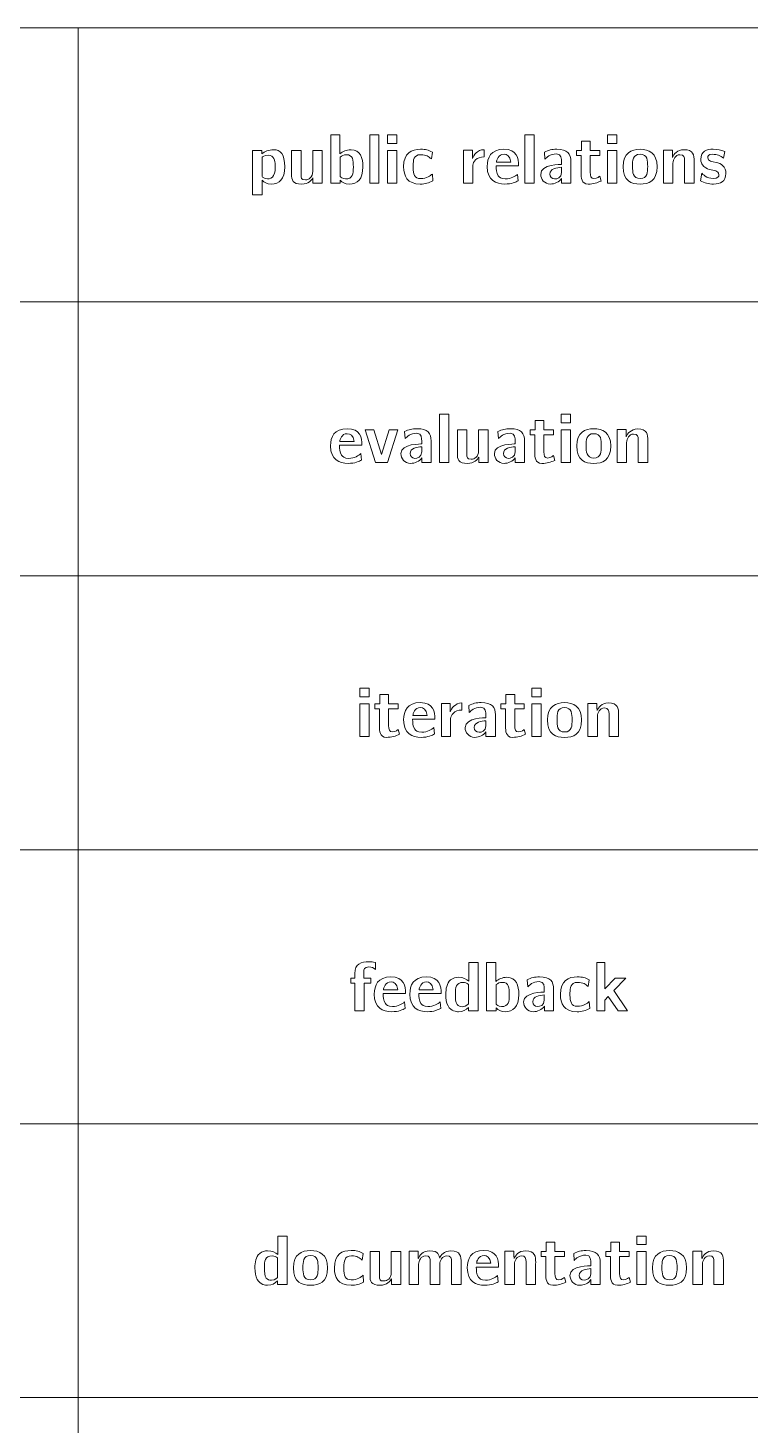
# Model space of a CAD drawing. Header units: inches. Extents: x 0 to 450, y -250 to 0.
# Drawn here: x 295.4 to 361.3, y -127.5 to 0 of the extents above; entities that cross this region are included whole.
import ezdxf

# ---------------------------------------------------------------- set-up
doc = ezdxf.new("R2010")
doc.units = ezdxf.units.IN
doc.header["$MEASUREMENT"] = 0
doc.layers.add('Raster', color=7, linetype='Continuous')
doc.layers.add('words', color=7, linetype='Continuous')

# ---------------------------------------------------------------- blocks, each defined once
blk = doc.blocks.new('block 42')
at = {"layer": 'words', "color": 250, "lineweight": 18}
for points in [[(326.59, -9.76), (327.44, -9.76), (327.44, -14.18), (326.59, -14.18), (326.59, -9.76)], [(328.21, -9.76), (329.06, -9.76), (329.06, -10.54), (328.21, -10.54), (328.21, -9.76)], [(340.76, -9.76), (341.61, -9.76), (341.61, -14.18), (340.76, -14.18), (340.76, -9.76)], [(348.28, -9.76), (349.14, -9.76), (349.14, -10.54), (348.28, -10.54), (348.28, -9.76)], [(328.21, -11.18), (329.06, -11.18), (329.06, -14.18), (328.21, -14.18), (328.21, -11.18)], [(348.28, -11.18), (349.14, -11.18), (349.14, -14.18), (348.28, -14.18), (348.28, -11.18)]]:
    blk.add_lwpolyline(points, dxfattribs=at)
for points, knots in [([(323.03, -9.76), (323.03, -9.76), (323.88, -9.76), (323.88, -9.76), (323.88, -9.76), (323.88, -11.48), (323.88, -11.48), (324.12, -11.28), (324.45, -11.11), (324.89, -11.11), (325.75, -11.11), (325.97, -11.85), (325.97, -12.69), (325.97, -13.81), (325.46, -14.25), (324.71, -14.25), (324.34, -14.25), (324.1, -14.1), (323.9, -13.9), (323.9, -13.9), (323.9, -14.18), (323.9, -14.18), (323.9, -14.18), (323.03, -14.18), (323.03, -14.18), (323.03, -14.18), (323.03, -9.76), (323.03, -9.76)], [0, 0, 0, 0, 1, 1, 1, 2, 2, 2, 3, 3, 3, 4, 4, 4, 5, 5, 5, 6, 6, 6, 7, 7, 7, 8, 8, 8, 9, 9, 9, 9]), ([(315.9, -11.18), (315.9, -11.18), (316.75, -11.18), (316.75, -11.18), (316.75, -11.18), (316.75, -11.5), (316.75, -11.5), (317.01, -11.29), (317.36, -11.11), (317.83, -11.11), (318.44, -11.11), (318.84, -11.53), (318.84, -12.67), (318.84, -13.8), (318.34, -14.25), (317.59, -14.25), (317.22, -14.25), (316.97, -14.1), (316.77, -13.9), (316.77, -13.9), (316.77, -15.24), (316.77, -15.24), (316.77, -15.24), (315.9, -15.24), (315.9, -15.24), (315.9, -15.24), (315.9, -11.18), (315.9, -11.18)], [0, 0, 0, 0, 1, 1, 1, 2, 2, 2, 3, 3, 3, 4, 4, 4, 5, 5, 5, 6, 6, 6, 7, 7, 7, 8, 8, 8, 9, 9, 9, 9]), ([(319.46, -11.18), (319.46, -11.18), (320.33, -11.18), (320.33, -11.18), (320.33, -11.18), (320.33, -13.35), (320.33, -13.35), (320.33, -13.73), (320.31, -13.86), (320.73, -13.86), (321.02, -13.86), (321.39, -13.66), (321.39, -13.07), (321.39, -13.07), (321.39, -11.18), (321.39, -11.18), (321.39, -11.18), (322.26, -11.18), (322.26, -11.18), (322.26, -11.18), (322.26, -14.18), (322.26, -14.18), (322.26, -14.18), (321.41, -14.18), (321.41, -14.18), (321.41, -14.18), (321.41, -13.88), (321.41, -13.88), (321.41, -13.88), (321.41, -13.67), (321.41, -13.67), (321.3, -13.88), (321, -14.25), (320.39, -14.25), (319.55, -14.25), (319.46, -13.88), (319.46, -13.35), (319.46, -13.35), (319.46, -11.18), (319.46, -11.18)], [0, 0, 0, 0, 1, 1, 1, 2, 2, 2, 3, 3, 3, 4, 4, 4, 5, 5, 5, 6, 6, 6, 7, 7, 7, 8, 8, 8, 9, 9, 9, 10, 10, 10, 11, 11, 11, 12, 12, 12, 13, 13, 13, 13]), ([(331.23, -11.07), (331.72, -11.07), (331.93, -11.14), (332.32, -11.34), (332.32, -11.34), (332.22, -11.95), (332.22, -11.95), (331.95, -11.74), (331.79, -11.57), (331.24, -11.57), (330.59, -11.57), (330.56, -12.11), (330.56, -12.54), (330.56, -12.54), (330.56, -12.73), (330.56, -12.73), (330.56, -13.34), (330.67, -13.75), (331.22, -13.75), (331.81, -13.75), (332.14, -13.47), (332.31, -13.33), (332.31, -13.33), (332.36, -13.95), (332.36, -13.95), (331.99, -14.15), (331.67, -14.25), (331.2, -14.25), (329.99, -14.25), (329.69, -13.5), (329.69, -12.67), (329.69, -11.39), (330.4, -11.07), (331.23, -11.07)], [0, 0, 0, 0, 1, 1, 1, 2, 2, 2, 3, 3, 3, 4, 4, 4, 5, 5, 5, 6, 6, 6, 7, 7, 7, 8, 8, 8, 9, 9, 9, 10, 10, 10, 11, 11, 11, 11]), ([(335.15, -11.14), (335.15, -11.14), (335.97, -11.14), (335.97, -11.14), (335.97, -11.14), (335.97, -11.62), (335.97, -11.62), (335.97, -11.62), (335.97, -11.91), (335.97, -11.91), (336.08, -11.62), (336.39, -11.12), (337.03, -11.11), (337.03, -11.11), (337.03, -11.76), (337.03, -11.76), (336.31, -11.77), (336.03, -12.23), (336, -12.53), (336, -12.53), (336, -14.18), (336, -14.18), (336, -14.18), (335.15, -14.18), (335.15, -14.18), (335.15, -14.18), (335.15, -11.14), (335.15, -11.14)], [0, 0, 0, 0, 1, 1, 1, 2, 2, 2, 3, 3, 3, 4, 4, 4, 5, 5, 5, 6, 6, 6, 7, 7, 7, 8, 8, 8, 9, 9, 9, 9]), ([(338.84, -11.07), (340.04, -11.07), (340.18, -11.89), (340.18, -12.59), (340.18, -12.59), (338.14, -12.59), (338.14, -12.59), (338.14, -12.89), (338.15, -13.23), (338.33, -13.49), (338.41, -13.6), (338.59, -13.78), (338.97, -13.78), (339.51, -13.78), (339.88, -13.52), (340.09, -13.36), (340.09, -13.36), (340.14, -13.94), (340.14, -13.94), (339.93, -14.06), (339.54, -14.25), (338.93, -14.25), (338.11, -14.25), (337.32, -13.93), (337.32, -12.65), (337.32, -11.84), (337.63, -11.07), (338.84, -11.07)], [0, 0, 0, 0, 1, 1, 1, 2, 2, 2, 3, 3, 3, 4, 4, 4, 5, 5, 5, 6, 6, 6, 7, 7, 7, 8, 8, 8, 9, 9, 9, 9]), ([(344.09, -12.46), (344.09, -12.46), (344.09, -12.2), (344.09, -12.2), (344.08, -12), (344.12, -11.5), (343.63, -11.5), (343.03, -11.5), (342.74, -11.83), (342.58, -11.98), (342.58, -11.98), (342.53, -11.34), (342.53, -11.34), (342.91, -11.15), (343.21, -11.07), (343.66, -11.07), (344.65, -11.07), (344.95, -11.51), (344.95, -12.18), (344.95, -12.18), (344.95, -14.18), (344.95, -14.18), (344.95, -14.18), (344.1, -14.18), (344.1, -14.18), (344.1, -14.18), (344.1, -13.74), (344.1, -13.74), (343.88, -14.07), (343.47, -14.25), (343.08, -14.25), (342.54, -14.25), (342.2, -13.8), (342.2, -13.36), (342.2, -12.4), (344.08, -12.48), (344.09, -12.46)], [0, 0, 0, 0, 1, 1, 1, 2, 2, 2, 3, 3, 3, 4, 4, 4, 5, 5, 5, 6, 6, 6, 7, 7, 7, 8, 8, 8, 9, 9, 9, 10, 10, 10, 11, 11, 11, 12, 12, 12, 12]), ([(345.47, -11.18), (345.47, -11.18), (345.91, -11.18), (345.91, -11.18), (345.91, -11.18), (345.91, -10.32), (345.91, -10.32), (345.91, -10.32), (346.72, -10.32), (346.72, -10.32), (346.72, -10.32), (346.72, -11.18), (346.72, -11.18), (346.72, -11.18), (347.59, -11.18), (347.59, -11.18), (347.59, -11.18), (347.59, -11.64), (347.59, -11.64), (347.59, -11.64), (346.72, -11.64), (346.72, -11.64), (346.72, -11.64), (346.72, -13.17), (346.72, -13.17), (346.72, -13.54), (346.79, -13.75), (347.05, -13.75), (347.38, -13.75), (347.57, -13.52), (347.59, -13.52), (347.59, -13.52), (347.71, -13.97), (347.71, -13.97), (347.36, -14.13), (347, -14.25), (346.53, -14.25), (345.9, -14.25), (345.89, -13.61), (345.89, -13.27), (345.89, -13.27), (345.89, -11.64), (345.89, -11.64), (345.89, -11.64), (345.47, -11.64), (345.47, -11.64), (345.47, -11.64), (345.47, -11.18), (345.47, -11.18)], [0, 0, 0, 0, 1, 1, 1, 2, 2, 2, 3, 3, 3, 4, 4, 4, 5, 5, 5, 6, 6, 6, 7, 7, 7, 8, 8, 8, 9, 9, 9, 10, 10, 10, 11, 11, 11, 12, 12, 12, 13, 13, 13, 14, 14, 14, 15, 15, 15, 16, 16, 16, 16]), ([(351.27, -11.07), (352.06, -11.07), (352.82, -11.41), (352.82, -12.66), (352.82, -14), (352.06, -14.25), (351.27, -14.25), (350.48, -14.25), (349.72, -14), (349.72, -12.66), (349.72, -11.41), (350.48, -11.07), (351.27, -11.07)], [0, 0, 0, 0, 1, 1, 1, 2, 2, 2, 3, 3, 3, 4, 4, 4, 4]), ([(353.4, -11.14), (353.4, -11.14), (354.23, -11.14), (354.23, -11.14), (354.23, -11.14), (354.23, -11.54), (354.23, -11.54), (354.23, -11.54), (354.24, -11.81), (354.24, -11.81), (354.35, -11.54), (354.65, -11.11), (355.27, -11.11), (356.15, -11.11), (356.2, -11.61), (356.2, -12.18), (356.2, -12.26), (356.2, -12.35), (356.2, -12.44), (356.2, -12.44), (356.2, -14.18), (356.2, -14.18), (356.2, -14.18), (355.33, -14.18), (355.33, -14.18), (355.33, -14.18), (355.33, -12.1), (355.33, -12.1), (355.33, -11.8), (355.28, -11.57), (354.9, -11.57), (354.47, -11.57), (354.29, -12.01), (354.27, -12.33), (354.27, -12.33), (354.27, -14.18), (354.27, -14.18), (354.27, -14.18), (353.4, -14.18), (353.4, -14.18), (353.4, -14.18), (353.4, -11.14), (353.4, -11.14)], [0, 0, 0, 0, 1, 1, 1, 2, 2, 2, 3, 3, 3, 4, 4, 4, 5, 5, 5, 6, 6, 6, 7, 7, 7, 8, 8, 8, 9, 9, 9, 10, 10, 10, 11, 11, 11, 12, 12, 12, 13, 13, 13, 14, 14, 14, 14]), ([(356.9, -13.25), (356.98, -13.33), (357.32, -13.74), (357.96, -13.74), (358.38, -13.74), (358.46, -13.55), (358.46, -13.39), (358.46, -13.21), (358.32, -13.1), (358.17, -13.05), (357.89, -12.96), (357.3, -12.98), (356.96, -12.49), (356.91, -12.41), (356.81, -12.25), (356.81, -12), (356.81, -11.22), (357.37, -11.07), (357.94, -11.07), (358.35, -11.07), (358.6, -11.12), (359, -11.28), (359, -11.28), (358.89, -11.89), (358.89, -11.89), (358.56, -11.64), (358.32, -11.53), (357.87, -11.53), (357.5, -11.53), (357.45, -11.72), (357.45, -11.85), (357.45, -12.19), (357.84, -12.19), (358.22, -12.27), (358.64, -12.36), (359.1, -12.68), (359.1, -13.27), (359.1, -14.05), (358.59, -14.25), (357.97, -14.25), (357.51, -14.25), (357.15, -14.15), (356.77, -13.95), (356.77, -13.95), (356.9, -13.25), (356.9, -13.25)], [0, 0, 0, 0, 1, 1, 1, 2, 2, 2, 3, 3, 3, 4, 4, 4, 5, 5, 5, 6, 6, 6, 7, 7, 7, 8, 8, 8, 9, 9, 9, 10, 10, 10, 11, 11, 11, 12, 12, 12, 13, 13, 13, 14, 14, 14, 15, 15, 15, 15]), ([(317.25, -13.78), (317.49, -13.78), (317.7, -13.67), (317.81, -13.48), (317.99, -13.19), (317.96, -12.87), (317.97, -12.61), (317.97, -12.61), (317.96, -12.46), (317.96, -12.46), (317.95, -12.19), (317.88, -11.6), (317.32, -11.6), (316.99, -11.6), (316.78, -11.8), (316.77, -11.8), (316.77, -11.8), (316.77, -13.57), (316.77, -13.57), (316.81, -13.6), (316.96, -13.78), (317.25, -13.78)], [0, 0, 0, 0, 1, 1, 1, 2, 2, 2, 3, 3, 3, 4, 4, 4, 5, 5, 5, 6, 6, 6, 7, 7, 7, 7]), ([(324.38, -13.78), (325.05, -13.78), (325.1, -13.3), (325.1, -12.7), (325.1, -12.07), (325.08, -11.57), (324.45, -11.57), (324.22, -11.57), (324.06, -11.65), (323.9, -11.78), (323.9, -11.78), (323.9, -13.56), (323.9, -13.56), (323.95, -13.62), (324.09, -13.78), (324.38, -13.78)], [0, 0, 0, 0, 1, 1, 1, 2, 2, 2, 3, 3, 3, 4, 4, 4, 5, 5, 5, 5]), ([(339.46, -12.25), (339.4, -11.66), (339.09, -11.53), (338.85, -11.53), (338.3, -11.53), (338.2, -12.07), (338.16, -12.25), (338.16, -12.25), (339.46, -12.25), (339.46, -12.25)], [0, 0, 0, 0, 1, 1, 1, 2, 2, 2, 3, 3, 3, 3]), ([(343.47, -13.78), (343.68, -13.78), (344.09, -13.67), (344.09, -13.2), (344.09, -13.2), (344.09, -12.72), (344.09, -12.72), (343.68, -12.75), (343.03, -12.84), (343.03, -13.34), (343.03, -13.58), (343.21, -13.78), (343.47, -13.78)], [0, 0, 0, 0, 1, 1, 1, 2, 2, 2, 3, 3, 3, 4, 4, 4, 4]), ([(351.28, -13.75), (351.96, -13.75), (351.96, -13.14), (351.96, -12.65), (351.96, -12.13), (351.96, -11.53), (351.27, -11.53), (350.58, -11.53), (350.58, -12.13), (350.58, -12.65), (350.58, -13.14), (350.59, -13.75), (351.28, -13.75)], [0, 0, 0, 0, 1, 1, 1, 2, 2, 2, 3, 3, 3, 4, 4, 4, 4])]:
    blk.add_open_spline(points, degree=3, knots=knots, dxfattribs=at)
blk = doc.blocks.new('block 43')
at = {"layer": 'words', "color": 250, "lineweight": 18}
for points in [[(332.97, -35.26), (333.82, -35.26), (333.82, -39.67), (332.97, -39.67), (332.97, -35.26)], [(344.06, -35.26), (344.91, -35.26), (344.91, -36.03), (344.06, -36.03), (344.06, -35.26)], [(326.96, -36.67), (327.67, -38.93), (328.38, -36.67), (329.15, -36.67), (328.21, -39.67), (327.12, -39.67), (326.17, -36.67), (326.96, -36.67)], [(344.06, -36.67), (344.91, -36.67), (344.91, -39.67), (344.06, -39.67), (344.06, -36.67)]]:
    blk.add_lwpolyline(points, dxfattribs=at)
for points, knots in [([(324.54, -36.57), (325.74, -36.57), (325.88, -37.39), (325.88, -38.08), (325.88, -38.08), (323.84, -38.08), (323.84, -38.08), (323.84, -38.39), (323.85, -38.73), (324.03, -38.99), (324.11, -39.09), (324.29, -39.28), (324.67, -39.28), (325.21, -39.28), (325.58, -39.02), (325.79, -38.85), (325.79, -38.85), (325.84, -39.43), (325.84, -39.43), (325.63, -39.55), (325.24, -39.74), (324.63, -39.74), (323.81, -39.74), (323.02, -39.42), (323.02, -38.15), (323.02, -37.33), (323.33, -36.57), (324.54, -36.57)], [0, 0, 0, 0, 1, 1, 1, 2, 2, 2, 3, 3, 3, 4, 4, 4, 5, 5, 5, 6, 6, 6, 7, 7, 7, 8, 8, 8, 9, 9, 9, 9]), ([(331.34, -37.96), (331.34, -37.96), (331.34, -37.7), (331.34, -37.7), (331.33, -37.49), (331.37, -36.99), (330.88, -36.99), (330.28, -36.99), (329.98, -37.32), (329.83, -37.47), (329.83, -37.47), (329.78, -36.84), (329.78, -36.84), (330.16, -36.65), (330.45, -36.57), (330.91, -36.57), (331.9, -36.57), (332.2, -37), (332.2, -37.67), (332.2, -37.67), (332.2, -39.67), (332.2, -39.67), (332.2, -39.67), (331.35, -39.67), (331.35, -39.67), (331.35, -39.67), (331.35, -39.23), (331.35, -39.23), (331.13, -39.56), (330.72, -39.74), (330.33, -39.74), (329.79, -39.74), (329.44, -39.29), (329.44, -38.85), (329.44, -37.9), (331.33, -37.98), (331.34, -37.96)], [0, 0, 0, 0, 1, 1, 1, 2, 2, 2, 3, 3, 3, 4, 4, 4, 5, 5, 5, 6, 6, 6, 7, 7, 7, 8, 8, 8, 9, 9, 9, 10, 10, 10, 11, 11, 11, 12, 12, 12, 12]), ([(334.59, -36.67), (334.59, -36.67), (335.46, -36.67), (335.46, -36.67), (335.46, -36.67), (335.46, -38.85), (335.46, -38.85), (335.46, -39.23), (335.44, -39.35), (335.86, -39.35), (336.15, -39.35), (336.53, -39.15), (336.53, -38.56), (336.53, -38.56), (336.53, -36.67), (336.53, -36.67), (336.53, -36.67), (337.39, -36.67), (337.39, -36.67), (337.39, -36.67), (337.39, -39.67), (337.39, -39.67), (337.39, -39.67), (336.54, -39.67), (336.54, -39.67), (336.54, -39.67), (336.54, -39.38), (336.54, -39.38), (336.54, -39.38), (336.54, -39.16), (336.54, -39.16), (336.43, -39.37), (336.13, -39.74), (335.52, -39.74), (334.68, -39.74), (334.59, -39.37), (334.59, -38.85), (334.59, -38.85), (334.59, -36.67), (334.59, -36.67)], [0, 0, 0, 0, 1, 1, 1, 2, 2, 2, 3, 3, 3, 4, 4, 4, 5, 5, 5, 6, 6, 6, 7, 7, 7, 8, 8, 8, 9, 9, 9, 10, 10, 10, 11, 11, 11, 12, 12, 12, 13, 13, 13, 13]), ([(339.86, -37.96), (339.86, -37.96), (339.86, -37.7), (339.86, -37.7), (339.85, -37.49), (339.89, -36.99), (339.4, -36.99), (338.8, -36.99), (338.51, -37.32), (338.35, -37.47), (338.35, -37.47), (338.3, -36.84), (338.3, -36.84), (338.68, -36.65), (338.98, -36.57), (339.43, -36.57), (340.42, -36.57), (340.72, -37), (340.72, -37.67), (340.72, -37.67), (340.72, -39.67), (340.72, -39.67), (340.72, -39.67), (339.87, -39.67), (339.87, -39.67), (339.87, -39.67), (339.87, -39.23), (339.87, -39.23), (339.65, -39.56), (339.24, -39.74), (338.85, -39.74), (338.31, -39.74), (337.97, -39.29), (337.97, -38.85), (337.97, -37.9), (339.85, -37.98), (339.86, -37.96)], [0, 0, 0, 0, 1, 1, 1, 2, 2, 2, 3, 3, 3, 4, 4, 4, 5, 5, 5, 6, 6, 6, 7, 7, 7, 8, 8, 8, 9, 9, 9, 10, 10, 10, 11, 11, 11, 12, 12, 12, 12]), ([(341.24, -36.67), (341.24, -36.67), (341.68, -36.67), (341.68, -36.67), (341.68, -36.67), (341.68, -35.82), (341.68, -35.82), (341.68, -35.82), (342.49, -35.82), (342.49, -35.82), (342.49, -35.82), (342.49, -36.67), (342.49, -36.67), (342.49, -36.67), (343.36, -36.67), (343.36, -36.67), (343.36, -36.67), (343.36, -37.13), (343.36, -37.13), (343.36, -37.13), (342.49, -37.13), (342.49, -37.13), (342.49, -37.13), (342.49, -38.67), (342.49, -38.67), (342.49, -39.03), (342.56, -39.25), (342.82, -39.25), (343.15, -39.25), (343.35, -39.02), (343.36, -39.02), (343.36, -39.02), (343.48, -39.46), (343.48, -39.46), (343.13, -39.63), (342.77, -39.74), (342.3, -39.74), (341.67, -39.74), (341.66, -39.11), (341.66, -38.77), (341.66, -38.77), (341.66, -37.13), (341.66, -37.13), (341.66, -37.13), (341.24, -37.13), (341.24, -37.13), (341.24, -37.13), (341.24, -36.67), (341.24, -36.67)], [0, 0, 0, 0, 1, 1, 1, 2, 2, 2, 3, 3, 3, 4, 4, 4, 5, 5, 5, 6, 6, 6, 7, 7, 7, 8, 8, 8, 9, 9, 9, 10, 10, 10, 11, 11, 11, 12, 12, 12, 13, 13, 13, 14, 14, 14, 15, 15, 15, 16, 16, 16, 16]), ([(347.04, -36.57), (347.83, -36.57), (348.59, -36.9), (348.59, -38.15), (348.59, -39.49), (347.83, -39.74), (347.04, -39.74), (346.25, -39.74), (345.49, -39.49), (345.49, -38.15), (345.49, -36.9), (346.25, -36.57), (347.04, -36.57)], [0, 0, 0, 0, 1, 1, 1, 2, 2, 2, 3, 3, 3, 4, 4, 4, 4]), ([(349.17, -36.64), (349.17, -36.64), (350, -36.64), (350, -36.64), (350, -36.64), (350, -37.04), (350, -37.04), (350, -37.04), (350.01, -37.3), (350.01, -37.3), (350.12, -37.04), (350.42, -36.6), (351.04, -36.6), (351.92, -36.6), (351.98, -37.11), (351.98, -37.67), (351.98, -37.76), (351.97, -37.84), (351.97, -37.93), (351.97, -37.93), (351.97, -39.67), (351.97, -39.67), (351.97, -39.67), (351.1, -39.67), (351.1, -39.67), (351.1, -39.67), (351.1, -37.6), (351.1, -37.6), (351.1, -37.3), (351.05, -37.06), (350.67, -37.06), (350.24, -37.06), (350.06, -37.51), (350.04, -37.82), (350.04, -37.82), (350.04, -39.67), (350.04, -39.67), (350.04, -39.67), (349.17, -39.67), (349.17, -39.67), (349.17, -39.67), (349.17, -36.64), (349.17, -36.64)], [0, 0, 0, 0, 1, 1, 1, 2, 2, 2, 3, 3, 3, 4, 4, 4, 5, 5, 5, 6, 6, 6, 7, 7, 7, 8, 8, 8, 9, 9, 9, 10, 10, 10, 11, 11, 11, 12, 12, 12, 13, 13, 13, 14, 14, 14, 14]), ([(325.16, -37.74), (325.1, -37.15), (324.79, -37.03), (324.55, -37.03), (324, -37.03), (323.9, -37.57), (323.86, -37.74), (323.86, -37.74), (325.16, -37.74), (325.16, -37.74)], [0, 0, 0, 0, 1, 1, 1, 2, 2, 2, 3, 3, 3, 3]), ([(330.72, -39.28), (330.92, -39.28), (331.34, -39.16), (331.34, -38.69), (331.34, -38.69), (331.34, -38.22), (331.34, -38.22), (330.93, -38.25), (330.28, -38.34), (330.28, -38.84), (330.28, -39.08), (330.45, -39.28), (330.72, -39.28)], [0, 0, 0, 0, 1, 1, 1, 2, 2, 2, 3, 3, 3, 4, 4, 4, 4]), ([(339.24, -39.28), (339.45, -39.28), (339.86, -39.16), (339.86, -38.69), (339.86, -38.69), (339.86, -38.22), (339.86, -38.22), (339.45, -38.25), (338.8, -38.34), (338.8, -38.84), (338.8, -39.08), (338.98, -39.28), (339.24, -39.28)], [0, 0, 0, 0, 1, 1, 1, 2, 2, 2, 3, 3, 3, 4, 4, 4, 4]), ([(347.05, -39.25), (347.73, -39.25), (347.73, -38.63), (347.73, -38.14), (347.73, -37.62), (347.73, -37.03), (347.04, -37.03), (346.35, -37.03), (346.35, -37.62), (346.35, -38.14), (346.35, -38.63), (346.36, -39.25), (347.05, -39.25)], [0, 0, 0, 0, 1, 1, 1, 2, 2, 2, 3, 3, 3, 4, 4, 4, 4])]:
    blk.add_open_spline(points, degree=3, knots=knots, dxfattribs=at)
blk = doc.blocks.new('block 44')
at = {"layer": 'words', "color": 250, "lineweight": 18}
for points in [[(325.69, -60.26), (326.54, -60.26), (326.54, -61.03), (325.69, -61.03), (325.69, -60.26)], [(341.39, -60.26), (342.24, -60.26), (342.24, -61.03), (341.39, -61.03), (341.39, -60.26)], [(325.69, -61.67), (326.54, -61.67), (326.54, -64.67), (325.69, -64.67), (325.69, -61.67)], [(341.39, -61.67), (342.24, -61.67), (342.24, -64.67), (341.39, -64.67), (341.39, -61.67)]]:
    blk.add_lwpolyline(points, dxfattribs=at)
for points, knots in [([(327.06, -61.67), (327.06, -61.67), (327.51, -61.67), (327.51, -61.67), (327.51, -61.67), (327.51, -60.82), (327.51, -60.82), (327.51, -60.82), (328.32, -60.82), (328.32, -60.82), (328.32, -60.82), (328.32, -61.67), (328.32, -61.67), (328.32, -61.67), (329.19, -61.67), (329.19, -61.67), (329.19, -61.67), (329.19, -62.13), (329.19, -62.13), (329.19, -62.13), (328.32, -62.13), (328.32, -62.13), (328.32, -62.13), (328.32, -63.67), (328.32, -63.67), (328.32, -64.03), (328.38, -64.25), (328.65, -64.25), (328.98, -64.25), (329.17, -64.02), (329.19, -64.02), (329.19, -64.02), (329.31, -64.46), (329.31, -64.46), (328.96, -64.63), (328.59, -64.74), (328.12, -64.74), (327.5, -64.74), (327.49, -64.11), (327.49, -63.77), (327.49, -63.77), (327.49, -62.13), (327.49, -62.13), (327.49, -62.13), (327.06, -62.13), (327.06, -62.13), (327.06, -62.13), (327.06, -61.67), (327.06, -61.67)], [0, 0, 0, 0, 1, 1, 1, 2, 2, 2, 3, 3, 3, 4, 4, 4, 5, 5, 5, 6, 6, 6, 7, 7, 7, 8, 8, 8, 9, 9, 9, 10, 10, 10, 11, 11, 11, 12, 12, 12, 13, 13, 13, 14, 14, 14, 15, 15, 15, 16, 16, 16, 16]), ([(338.57, -61.67), (338.57, -61.67), (339.01, -61.67), (339.01, -61.67), (339.01, -61.67), (339.01, -60.82), (339.01, -60.82), (339.01, -60.82), (339.83, -60.82), (339.83, -60.82), (339.83, -60.82), (339.83, -61.67), (339.83, -61.67), (339.83, -61.67), (340.7, -61.67), (340.7, -61.67), (340.7, -61.67), (340.7, -62.13), (340.7, -62.13), (340.7, -62.13), (339.83, -62.13), (339.83, -62.13), (339.83, -62.13), (339.83, -63.67), (339.83, -63.67), (339.83, -64.03), (339.89, -64.25), (340.16, -64.25), (340.48, -64.25), (340.68, -64.02), (340.7, -64.02), (340.7, -64.02), (340.81, -64.46), (340.81, -64.46), (340.46, -64.63), (340.1, -64.74), (339.63, -64.74), (339.01, -64.74), (338.99, -64.11), (338.99, -63.77), (338.99, -63.77), (338.99, -62.13), (338.99, -62.13), (338.99, -62.13), (338.57, -62.13), (338.57, -62.13), (338.57, -62.13), (338.57, -61.67), (338.57, -61.67)], [0, 0, 0, 0, 1, 1, 1, 2, 2, 2, 3, 3, 3, 4, 4, 4, 5, 5, 5, 6, 6, 6, 7, 7, 7, 8, 8, 8, 9, 9, 9, 10, 10, 10, 11, 11, 11, 12, 12, 12, 13, 13, 13, 14, 14, 14, 15, 15, 15, 16, 16, 16, 16]), ([(331.21, -61.57), (332.4, -61.57), (332.54, -62.39), (332.54, -63.08), (332.54, -63.08), (330.51, -63.08), (330.51, -63.08), (330.51, -63.39), (330.52, -63.73), (330.7, -63.99), (330.78, -64.09), (330.96, -64.28), (331.34, -64.28), (331.88, -64.28), (332.25, -64.02), (332.46, -63.85), (332.46, -63.85), (332.51, -64.43), (332.51, -64.43), (332.3, -64.55), (331.9, -64.74), (331.29, -64.74), (330.47, -64.74), (329.69, -64.42), (329.69, -63.15), (329.69, -62.33), (330, -61.57), (331.21, -61.57)], [0, 0, 0, 0, 1, 1, 1, 2, 2, 2, 3, 3, 3, 4, 4, 4, 5, 5, 5, 6, 6, 6, 7, 7, 7, 8, 8, 8, 9, 9, 9, 9]), ([(331.83, -62.74), (331.76, -62.15), (331.46, -62.03), (331.22, -62.03), (330.67, -62.03), (330.56, -62.57), (330.53, -62.74), (330.53, -62.74), (331.83, -62.74), (331.83, -62.74)], [0, 0, 0, 0, 1, 1, 1, 2, 2, 2, 3, 3, 3, 3]), ([(333.13, -61.64), (333.13, -61.64), (333.94, -61.64), (333.94, -61.64), (333.94, -61.64), (333.94, -62.11), (333.94, -62.11), (333.94, -62.11), (333.95, -62.4), (333.95, -62.4), (334.06, -62.12), (334.36, -61.62), (335.01, -61.6), (335.01, -61.6), (335.01, -62.25), (335.01, -62.25), (334.28, -62.26), (334, -62.73), (333.98, -63.02), (333.98, -63.02), (333.98, -64.67), (333.98, -64.67), (333.98, -64.67), (333.13, -64.67), (333.13, -64.67), (333.13, -64.67), (333.13, -61.64), (333.13, -61.64)], [0, 0, 0, 0, 1, 1, 1, 2, 2, 2, 3, 3, 3, 4, 4, 4, 5, 5, 5, 6, 6, 6, 7, 7, 7, 8, 8, 8, 9, 9, 9, 9]), ([(337.19, -62.96), (337.19, -62.96), (337.19, -62.7), (337.19, -62.7), (337.19, -62.49), (337.22, -61.99), (336.73, -61.99), (336.13, -61.99), (335.84, -62.32), (335.68, -62.47), (335.68, -62.47), (335.63, -61.84), (335.63, -61.84), (336.01, -61.65), (336.31, -61.57), (336.76, -61.57), (337.76, -61.57), (338.06, -62), (338.06, -62.67), (338.06, -62.67), (338.06, -64.67), (338.06, -64.67), (338.06, -64.67), (337.2, -64.67), (337.2, -64.67), (337.2, -64.67), (337.2, -64.23), (337.2, -64.23), (336.98, -64.56), (336.58, -64.74), (336.18, -64.74), (335.64, -64.74), (335.3, -64.29), (335.3, -63.85), (335.3, -62.9), (337.19, -62.98), (337.19, -62.96)], [0, 0, 0, 0, 1, 1, 1, 2, 2, 2, 3, 3, 3, 4, 4, 4, 5, 5, 5, 6, 6, 6, 7, 7, 7, 8, 8, 8, 9, 9, 9, 10, 10, 10, 11, 11, 11, 12, 12, 12, 12]), ([(344.37, -61.57), (345.16, -61.57), (345.92, -61.9), (345.92, -63.15), (345.92, -64.49), (345.16, -64.74), (344.37, -64.74), (343.59, -64.74), (342.82, -64.49), (342.82, -63.15), (342.82, -61.9), (343.59, -61.57), (344.37, -61.57)], [0, 0, 0, 0, 1, 1, 1, 2, 2, 2, 3, 3, 3, 4, 4, 4, 4]), ([(344.38, -64.25), (345.07, -64.25), (345.06, -63.63), (345.06, -63.14), (345.06, -62.62), (345.06, -62.03), (344.37, -62.03), (343.69, -62.03), (343.69, -62.62), (343.69, -63.14), (343.69, -63.63), (343.69, -64.25), (344.38, -64.25)], [0, 0, 0, 0, 1, 1, 1, 2, 2, 2, 3, 3, 3, 4, 4, 4, 4]), ([(346.5, -61.64), (346.5, -61.64), (347.33, -61.64), (347.33, -61.64), (347.33, -61.64), (347.33, -62.04), (347.33, -62.04), (347.33, -62.04), (347.34, -62.3), (347.34, -62.3), (347.45, -62.04), (347.75, -61.6), (348.37, -61.6), (349.26, -61.6), (349.31, -62.11), (349.31, -62.67), (349.31, -62.76), (349.3, -62.84), (349.3, -62.93), (349.3, -62.93), (349.3, -64.67), (349.3, -64.67), (349.3, -64.67), (348.44, -64.67), (348.44, -64.67), (348.44, -64.67), (348.44, -62.6), (348.44, -62.6), (348.44, -62.3), (348.38, -62.06), (348.01, -62.06), (347.57, -62.06), (347.4, -62.51), (347.37, -62.82), (347.37, -62.82), (347.37, -64.67), (347.37, -64.67), (347.37, -64.67), (346.5, -64.67), (346.5, -64.67), (346.5, -64.67), (346.5, -61.64), (346.5, -61.64)], [0, 0, 0, 0, 1, 1, 1, 2, 2, 2, 3, 3, 3, 4, 4, 4, 5, 5, 5, 6, 6, 6, 7, 7, 7, 8, 8, 8, 9, 9, 9, 10, 10, 10, 11, 11, 11, 12, 12, 12, 13, 13, 13, 14, 14, 14, 14]), ([(336.58, -64.28), (336.78, -64.28), (337.19, -64.16), (337.19, -63.69), (337.19, -63.69), (337.19, -63.22), (337.19, -63.22), (336.79, -63.25), (336.14, -63.34), (336.14, -63.84), (336.14, -64.08), (336.31, -64.28), (336.58, -64.28)], [0, 0, 0, 0, 1, 1, 1, 2, 2, 2, 3, 3, 3, 4, 4, 4, 4])]:
    blk.add_open_spline(points, degree=3, knots=knots, dxfattribs=at)
blk = doc.blocks.new('block 45')
at = {"layer": 'words', "color": 250, "lineweight": 18}
blk.add_lwpolyline([(347.31, -85.29), (348.06, -85.29), (348.06, -87.7), (349, -86.71), (349.97, -86.71), (348.88, -87.85), (350.12, -89.71), (349.26, -89.71), (348.37, -88.38), (348.04, -88.72), (348.04, -89.71), (347.31, -89.71), (347.31, -85.29)], dxfattribs=at)
for points, knots in [([(324.88, -86.71), (324.88, -86.71), (325.23, -86.71), (325.23, -86.71), (325.23, -86.71), (325.23, -86.28), (325.23, -86.28), (325.23, -85.43), (325.81, -85.22), (326.52, -85.22), (326.73, -85.22), (326.87, -85.24), (327.11, -85.29), (327.11, -85.29), (327.11, -85.93), (327.11, -85.93), (326.94, -85.78), (326.8, -85.69), (326.52, -85.69), (326.09, -85.69), (326.06, -85.95), (326.06, -86.11), (326.06, -86.11), (326.06, -86.71), (326.06, -86.71), (326.06, -86.71), (326.69, -86.71), (326.69, -86.71), (326.69, -86.71), (326.69, -87.17), (326.69, -87.17), (326.69, -87.17), (326.08, -87.17), (326.08, -87.17), (326.08, -87.17), (326.08, -89.71), (326.08, -89.71), (326.08, -89.71), (325.23, -89.71), (325.23, -89.71), (325.23, -89.71), (325.23, -87.17), (325.23, -87.17), (325.23, -87.17), (324.88, -87.17), (324.88, -87.17), (324.88, -87.17), (324.88, -86.71), (324.88, -86.71)], [0, 0, 0, 0, 1, 1, 1, 2, 2, 2, 3, 3, 3, 4, 4, 4, 5, 5, 5, 6, 6, 6, 7, 7, 7, 8, 8, 8, 9, 9, 9, 10, 10, 10, 11, 11, 11, 12, 12, 12, 13, 13, 13, 14, 14, 14, 15, 15, 15, 16, 16, 16, 16]), ([(333.98, -86.88), (334.18, -86.71), (334.44, -86.64), (334.71, -86.64), (335.11, -86.64), (335.41, -86.8), (335.63, -86.99), (335.63, -86.99), (335.63, -85.29), (335.63, -85.29), (335.63, -85.29), (336.48, -85.29), (336.48, -85.29), (336.48, -85.29), (336.48, -89.71), (336.48, -89.71), (336.48, -89.71), (335.61, -89.71), (335.61, -89.71), (335.61, -89.71), (335.61, -89.38), (335.61, -89.38), (335.38, -89.61), (335.1, -89.78), (334.7, -89.78), (334.51, -89.78), (334.02, -89.74), (333.74, -89.25), (333.58, -88.96), (333.54, -88.61), (333.54, -88.2), (333.54, -87.7), (333.62, -87.18), (333.98, -86.88)], [0, 0, 0, 0, 1, 1, 1, 2, 2, 2, 3, 3, 3, 4, 4, 4, 5, 5, 5, 6, 6, 6, 7, 7, 7, 8, 8, 8, 9, 9, 9, 10, 10, 10, 11, 11, 11, 11]), ([(337.26, -85.29), (337.26, -85.29), (338.11, -85.29), (338.11, -85.29), (338.11, -85.29), (338.11, -87.01), (338.11, -87.01), (338.35, -86.81), (338.68, -86.64), (339.12, -86.64), (339.98, -86.64), (340.2, -87.38), (340.2, -88.22), (340.2, -89.34), (339.69, -89.78), (338.94, -89.78), (338.57, -89.78), (338.33, -89.63), (338.13, -89.43), (338.13, -89.43), (338.13, -89.71), (338.13, -89.71), (338.13, -89.71), (337.26, -89.71), (337.26, -89.71), (337.26, -89.71), (337.26, -85.29), (337.26, -85.29)], [0, 0, 0, 0, 1, 1, 1, 2, 2, 2, 3, 3, 3, 4, 4, 4, 5, 5, 5, 6, 6, 6, 7, 7, 7, 8, 8, 8, 9, 9, 9, 9]), ([(328.53, -86.6), (329.72, -86.6), (329.86, -87.42), (329.86, -88.12), (329.86, -88.12), (327.83, -88.12), (327.83, -88.12), (327.83, -88.42), (327.84, -88.76), (328.02, -89.02), (328.1, -89.13), (328.28, -89.31), (328.66, -89.31), (329.2, -89.31), (329.57, -89.05), (329.78, -88.89), (329.78, -88.89), (329.83, -89.47), (329.83, -89.47), (329.62, -89.59), (329.22, -89.78), (328.61, -89.78), (327.79, -89.78), (327.01, -89.46), (327.01, -88.18), (327.01, -87.37), (327.32, -86.6), (328.53, -86.6)], [0, 0, 0, 0, 1, 1, 1, 2, 2, 2, 3, 3, 3, 4, 4, 4, 5, 5, 5, 6, 6, 6, 7, 7, 7, 8, 8, 8, 9, 9, 9, 9]), ([(331.78, -86.6), (332.97, -86.6), (333.11, -87.42), (333.11, -88.12), (333.11, -88.12), (331.07, -88.12), (331.07, -88.12), (331.07, -88.42), (331.08, -88.76), (331.27, -89.02), (331.34, -89.13), (331.52, -89.31), (331.9, -89.31), (332.44, -89.31), (332.82, -89.05), (333.03, -88.89), (333.03, -88.89), (333.07, -89.47), (333.07, -89.47), (332.86, -89.59), (332.47, -89.78), (331.86, -89.78), (331.04, -89.78), (330.26, -89.46), (330.26, -88.18), (330.26, -87.37), (330.56, -86.6), (331.78, -86.6)], [0, 0, 0, 0, 1, 1, 1, 2, 2, 2, 3, 3, 3, 4, 4, 4, 5, 5, 5, 6, 6, 6, 7, 7, 7, 8, 8, 8, 9, 9, 9, 9]), ([(342.52, -87.99), (342.52, -87.99), (342.52, -87.73), (342.52, -87.73), (342.51, -87.53), (342.55, -87.03), (342.06, -87.03), (341.46, -87.03), (341.17, -87.36), (341.01, -87.51), (341.01, -87.51), (340.96, -86.87), (340.96, -86.87), (341.34, -86.68), (341.64, -86.6), (342.09, -86.6), (343.09, -86.6), (343.38, -87.04), (343.38, -87.71), (343.38, -87.71), (343.38, -89.71), (343.38, -89.71), (343.38, -89.71), (342.53, -89.71), (342.53, -89.71), (342.53, -89.71), (342.53, -89.27), (342.53, -89.27), (342.31, -89.6), (341.9, -89.78), (341.51, -89.78), (340.97, -89.78), (340.63, -89.33), (340.63, -88.89), (340.63, -87.94), (342.51, -88.01), (342.52, -87.99)], [0, 0, 0, 0, 1, 1, 1, 2, 2, 2, 3, 3, 3, 4, 4, 4, 5, 5, 5, 6, 6, 6, 7, 7, 7, 8, 8, 8, 9, 9, 9, 10, 10, 10, 11, 11, 11, 12, 12, 12, 12]), ([(345.54, -86.6), (346.03, -86.6), (346.25, -86.67), (346.63, -86.87), (346.63, -86.87), (346.53, -87.48), (346.53, -87.48), (346.27, -87.27), (346.11, -87.1), (345.55, -87.1), (344.91, -87.1), (344.88, -87.64), (344.87, -88.07), (344.87, -88.07), (344.87, -88.26), (344.87, -88.26), (344.87, -88.87), (344.98, -89.28), (345.54, -89.28), (346.12, -89.28), (346.46, -89), (346.62, -88.86), (346.62, -88.86), (346.67, -89.49), (346.67, -89.49), (346.3, -89.68), (345.98, -89.78), (345.52, -89.78), (344.3, -89.78), (344, -89.03), (344, -88.2), (344, -86.92), (344.72, -86.6), (345.54, -86.6)], [0, 0, 0, 0, 1, 1, 1, 2, 2, 2, 3, 3, 3, 4, 4, 4, 5, 5, 5, 6, 6, 6, 7, 7, 7, 8, 8, 8, 9, 9, 9, 10, 10, 10, 11, 11, 11, 11]), ([(329.15, -87.78), (329.08, -87.19), (328.78, -87.06), (328.54, -87.06), (327.99, -87.06), (327.88, -87.6), (327.85, -87.78), (327.85, -87.78), (329.15, -87.78), (329.15, -87.78)], [0, 0, 0, 0, 1, 1, 1, 2, 2, 2, 3, 3, 3, 3]), ([(332.39, -87.78), (332.33, -87.19), (332.02, -87.06), (331.78, -87.06), (331.24, -87.06), (331.13, -87.6), (331.1, -87.78), (331.1, -87.78), (332.39, -87.78), (332.39, -87.78)], [0, 0, 0, 0, 1, 1, 1, 2, 2, 2, 3, 3, 3, 3]), ([(334.56, -89.11), (334.68, -89.25), (334.87, -89.32), (335.05, -89.32), (335.43, -89.32), (335.59, -89.06), (335.61, -89.05), (335.61, -89.05), (335.61, -87.28), (335.61, -87.28), (335.45, -87.16), (335.32, -87.1), (335.12, -87.1), (334.45, -87.1), (334.41, -87.62), (334.41, -88.12), (334.41, -88.63), (334.42, -88.92), (334.56, -89.11)], [0, 0, 0, 0, 1, 1, 1, 2, 2, 2, 3, 3, 3, 4, 4, 4, 5, 5, 5, 6, 6, 6, 6]), ([(338.61, -89.31), (339.28, -89.31), (339.33, -88.83), (339.33, -88.23), (339.33, -87.6), (339.31, -87.1), (338.68, -87.1), (338.45, -87.1), (338.29, -87.18), (338.13, -87.31), (338.13, -87.31), (338.13, -89.09), (338.13, -89.09), (338.18, -89.15), (338.32, -89.31), (338.61, -89.31)], [0, 0, 0, 0, 1, 1, 1, 2, 2, 2, 3, 3, 3, 4, 4, 4, 5, 5, 5, 5]), ([(341.9, -89.31), (342.11, -89.31), (342.52, -89.2), (342.52, -88.73), (342.52, -88.73), (342.52, -88.25), (342.52, -88.25), (342.11, -88.28), (341.47, -88.37), (341.47, -88.88), (341.47, -89.11), (341.64, -89.31), (341.9, -89.31)], [0, 0, 0, 0, 1, 1, 1, 2, 2, 2, 3, 3, 3, 4, 4, 4, 4])]:
    blk.add_open_spline(points, degree=3, knots=knots, dxfattribs=at)
blk = doc.blocks.new('block 46')
at = {"layer": 'words', "color": 250, "lineweight": 18}
for points in [[(350.96, -110.26), (351.82, -110.26), (351.82, -111.03), (350.96, -111.03), (350.96, -110.26)], [(350.96, -111.67), (351.82, -111.67), (351.82, -114.67), (350.96, -114.67), (350.96, -111.67)]]:
    blk.add_lwpolyline(points, dxfattribs=at)
for points, knots in [([(316.55, -111.85), (316.75, -111.67), (317.02, -111.6), (317.28, -111.6), (317.69, -111.6), (317.98, -111.76), (318.21, -111.95), (318.21, -111.95), (318.21, -110.26), (318.21, -110.26), (318.21, -110.26), (319.06, -110.26), (319.06, -110.26), (319.06, -110.26), (319.06, -114.67), (319.06, -114.67), (319.06, -114.67), (318.19, -114.67), (318.19, -114.67), (318.19, -114.67), (318.19, -114.34), (318.19, -114.34), (317.95, -114.58), (317.68, -114.74), (317.28, -114.74), (317.08, -114.74), (316.59, -114.7), (316.32, -114.22), (316.16, -113.92), (316.12, -113.58), (316.12, -113.16), (316.12, -112.67), (316.19, -112.14), (316.55, -111.85)], [0, 0, 0, 0, 1, 1, 1, 2, 2, 2, 3, 3, 3, 4, 4, 4, 5, 5, 5, 6, 6, 6, 7, 7, 7, 8, 8, 8, 9, 9, 9, 10, 10, 10, 11, 11, 11, 11]), ([(342.25, -111.67), (342.25, -111.67), (342.69, -111.67), (342.69, -111.67), (342.69, -111.67), (342.69, -110.82), (342.69, -110.82), (342.69, -110.82), (343.5, -110.82), (343.5, -110.82), (343.5, -110.82), (343.5, -111.67), (343.5, -111.67), (343.5, -111.67), (344.37, -111.67), (344.37, -111.67), (344.37, -111.67), (344.37, -112.13), (344.37, -112.13), (344.37, -112.13), (343.5, -112.13), (343.5, -112.13), (343.5, -112.13), (343.5, -113.67), (343.5, -113.67), (343.5, -114.03), (343.57, -114.25), (343.83, -114.25), (344.16, -114.25), (344.35, -114.02), (344.37, -114.02), (344.37, -114.02), (344.49, -114.46), (344.49, -114.46), (344.14, -114.63), (343.78, -114.74), (343.31, -114.74), (342.68, -114.74), (342.67, -114.11), (342.67, -113.77), (342.67, -113.77), (342.67, -112.13), (342.67, -112.13), (342.67, -112.13), (342.25, -112.13), (342.25, -112.13), (342.25, -112.13), (342.25, -111.67), (342.25, -111.67)], [0, 0, 0, 0, 1, 1, 1, 2, 2, 2, 3, 3, 3, 4, 4, 4, 5, 5, 5, 6, 6, 6, 7, 7, 7, 8, 8, 8, 9, 9, 9, 10, 10, 10, 11, 11, 11, 12, 12, 12, 13, 13, 13, 14, 14, 14, 15, 15, 15, 16, 16, 16, 16]), ([(348.15, -111.67), (348.15, -111.67), (348.59, -111.67), (348.59, -111.67), (348.59, -111.67), (348.59, -110.82), (348.59, -110.82), (348.59, -110.82), (349.4, -110.82), (349.4, -110.82), (349.4, -110.82), (349.4, -111.67), (349.4, -111.67), (349.4, -111.67), (350.27, -111.67), (350.27, -111.67), (350.27, -111.67), (350.27, -112.13), (350.27, -112.13), (350.27, -112.13), (349.4, -112.13), (349.4, -112.13), (349.4, -112.13), (349.4, -113.67), (349.4, -113.67), (349.4, -114.03), (349.47, -114.25), (349.73, -114.25), (350.06, -114.25), (350.25, -114.02), (350.27, -114.02), (350.27, -114.02), (350.39, -114.46), (350.39, -114.46), (350.04, -114.63), (349.68, -114.74), (349.21, -114.74), (348.58, -114.74), (348.57, -114.11), (348.57, -113.77), (348.57, -113.77), (348.57, -112.13), (348.57, -112.13), (348.57, -112.13), (348.15, -112.13), (348.15, -112.13), (348.15, -112.13), (348.15, -111.67), (348.15, -111.67)], [0, 0, 0, 0, 1, 1, 1, 2, 2, 2, 3, 3, 3, 4, 4, 4, 5, 5, 5, 6, 6, 6, 7, 7, 7, 8, 8, 8, 9, 9, 9, 10, 10, 10, 11, 11, 11, 12, 12, 12, 13, 13, 13, 14, 14, 14, 15, 15, 15, 16, 16, 16, 16]), ([(317.14, -114.08), (317.25, -114.22), (317.44, -114.28), (317.62, -114.28), (318, -114.28), (318.17, -114.02), (318.19, -114.02), (318.19, -114.02), (318.19, -112.25), (318.19, -112.25), (318.03, -112.13), (317.89, -112.06), (317.7, -112.06), (317.02, -112.06), (316.99, -112.59), (316.99, -113.08), (316.99, -113.6), (316.99, -113.88), (317.14, -114.08)], [0, 0, 0, 0, 1, 1, 1, 2, 2, 2, 3, 3, 3, 4, 4, 4, 5, 5, 5, 6, 6, 6, 6]), ([(321.19, -111.57), (321.98, -111.57), (322.74, -111.9), (322.74, -113.15), (322.74, -114.49), (321.98, -114.74), (321.19, -114.74), (320.4, -114.74), (319.64, -114.49), (319.64, -113.15), (319.64, -111.9), (320.4, -111.57), (321.19, -111.57)], [0, 0, 0, 0, 1, 1, 1, 2, 2, 2, 3, 3, 3, 4, 4, 4, 4]), ([(321.2, -114.25), (321.88, -114.25), (321.88, -113.63), (321.88, -113.14), (321.88, -112.62), (321.88, -112.03), (321.19, -112.03), (320.5, -112.03), (320.5, -112.62), (320.5, -113.14), (320.5, -113.63), (320.51, -114.25), (321.2, -114.25)], [0, 0, 0, 0, 1, 1, 1, 2, 2, 2, 3, 3, 3, 4, 4, 4, 4]), ([(324.91, -111.57), (325.4, -111.57), (325.62, -111.64), (326, -111.84), (326, -111.84), (325.9, -112.44), (325.9, -112.44), (325.64, -112.24), (325.48, -112.06), (324.92, -112.06), (324.28, -112.06), (324.24, -112.6), (324.24, -113.04), (324.24, -113.04), (324.24, -113.22), (324.24, -113.22), (324.24, -113.83), (324.35, -114.25), (324.9, -114.25), (325.49, -114.25), (325.83, -113.96), (325.99, -113.83), (325.99, -113.83), (326.04, -114.45), (326.04, -114.45), (325.67, -114.65), (325.35, -114.74), (324.89, -114.74), (323.67, -114.74), (323.37, -113.99), (323.37, -113.17), (323.37, -111.88), (324.09, -111.57), (324.91, -111.57)], [0, 0, 0, 0, 1, 1, 1, 2, 2, 2, 3, 3, 3, 4, 4, 4, 5, 5, 5, 6, 6, 6, 7, 7, 7, 8, 8, 8, 9, 9, 9, 10, 10, 10, 11, 11, 11, 11]), ([(326.62, -111.67), (326.62, -111.67), (327.49, -111.67), (327.49, -111.67), (327.49, -111.67), (327.49, -113.85), (327.49, -113.85), (327.5, -114.23), (327.47, -114.35), (327.89, -114.35), (328.18, -114.35), (328.56, -114.15), (328.56, -113.56), (328.56, -113.56), (328.56, -111.67), (328.56, -111.67), (328.56, -111.67), (329.42, -111.67), (329.42, -111.67), (329.42, -111.67), (329.42, -114.67), (329.42, -114.67), (329.42, -114.67), (328.58, -114.67), (328.58, -114.67), (328.58, -114.67), (328.58, -114.38), (328.58, -114.38), (328.58, -114.38), (328.57, -114.16), (328.57, -114.16), (328.46, -114.37), (328.16, -114.74), (327.55, -114.74), (326.71, -114.74), (326.62, -114.37), (326.62, -113.85), (326.62, -113.85), (326.62, -111.67), (326.62, -111.67)], [0, 0, 0, 0, 1, 1, 1, 2, 2, 2, 3, 3, 3, 4, 4, 4, 5, 5, 5, 6, 6, 6, 7, 7, 7, 8, 8, 8, 9, 9, 9, 10, 10, 10, 11, 11, 11, 12, 12, 12, 13, 13, 13, 13]), ([(330.18, -111.64), (330.18, -111.64), (331.01, -111.64), (331.01, -111.64), (331.01, -111.64), (331.01, -112.04), (331.01, -112.04), (331.01, -112.04), (331.02, -112.3), (331.02, -112.3), (331.13, -112.04), (331.43, -111.6), (332.06, -111.6), (332.91, -111.6), (332.91, -112.07), (332.98, -112.26), (333.09, -112.02), (333.38, -111.6), (333.99, -111.6), (334.89, -111.6), (334.93, -112.11), (334.93, -112.68), (334.93, -112.77), (334.93, -112.86), (334.93, -112.94), (334.93, -112.94), (334.93, -114.67), (334.93, -114.67), (334.93, -114.67), (334.06, -114.67), (334.06, -114.67), (334.06, -114.67), (334.06, -112.6), (334.06, -112.6), (334.06, -112.29), (334, -112.06), (333.63, -112.06), (333.19, -112.06), (333.01, -112.51), (332.99, -112.82), (332.99, -112.82), (332.99, -114.67), (332.99, -114.67), (332.99, -114.67), (332.12, -114.67), (332.12, -114.67), (332.12, -114.67), (332.12, -112.6), (332.12, -112.6), (332.12, -112.29), (332.06, -112.06), (331.69, -112.06), (331.25, -112.06), (331.08, -112.51), (331.05, -112.82), (331.05, -112.82), (331.05, -114.67), (331.05, -114.67), (331.05, -114.67), (330.18, -114.67), (330.18, -114.67), (330.18, -114.67), (330.18, -111.64), (330.18, -111.64)], [0, 0, 0, 0, 1, 1, 1, 2, 2, 2, 3, 3, 3, 4, 4, 4, 5, 5, 5, 6, 6, 6, 7, 7, 7, 8, 8, 8, 9, 9, 9, 10, 10, 10, 11, 11, 11, 12, 12, 12, 13, 13, 13, 14, 14, 14, 15, 15, 15, 16, 16, 16, 17, 17, 17, 18, 18, 18, 19, 19, 19, 20, 20, 20, 21, 21, 21, 21]), ([(337.02, -111.57), (338.21, -111.57), (338.35, -112.39), (338.35, -113.08), (338.35, -113.08), (336.32, -113.08), (336.32, -113.08), (336.32, -113.39), (336.33, -113.73), (336.51, -113.99), (336.59, -114.09), (336.77, -114.28), (337.15, -114.28), (337.69, -114.28), (338.06, -114.02), (338.27, -113.85), (338.27, -113.85), (338.32, -114.43), (338.32, -114.43), (338.11, -114.55), (337.71, -114.74), (337.1, -114.74), (336.28, -114.74), (335.5, -114.42), (335.5, -113.15), (335.5, -112.33), (335.81, -111.57), (337.02, -111.57)], [0, 0, 0, 0, 1, 1, 1, 2, 2, 2, 3, 3, 3, 4, 4, 4, 5, 5, 5, 6, 6, 6, 7, 7, 7, 8, 8, 8, 9, 9, 9, 9]), ([(337.64, -112.74), (337.57, -112.15), (337.27, -112.03), (337.03, -112.03), (336.48, -112.03), (336.37, -112.57), (336.34, -112.74), (336.34, -112.74), (337.64, -112.74), (337.64, -112.74)], [0, 0, 0, 0, 1, 1, 1, 2, 2, 2, 3, 3, 3, 3]), ([(338.93, -111.64), (338.93, -111.64), (339.76, -111.64), (339.76, -111.64), (339.76, -111.64), (339.76, -112.04), (339.76, -112.04), (339.76, -112.04), (339.77, -112.3), (339.77, -112.3), (339.88, -112.04), (340.18, -111.6), (340.81, -111.6), (341.69, -111.6), (341.74, -112.11), (341.74, -112.67), (341.74, -112.76), (341.73, -112.84), (341.73, -112.93), (341.73, -112.93), (341.73, -114.67), (341.73, -114.67), (341.73, -114.67), (340.87, -114.67), (340.87, -114.67), (340.87, -114.67), (340.87, -112.6), (340.87, -112.6), (340.87, -112.3), (340.81, -112.06), (340.44, -112.06), (340.01, -112.06), (339.83, -112.51), (339.8, -112.82), (339.8, -112.82), (339.8, -114.67), (339.8, -114.67), (339.8, -114.67), (338.93, -114.67), (338.93, -114.67), (338.93, -114.67), (338.93, -111.64), (338.93, -111.64)], [0, 0, 0, 0, 1, 1, 1, 2, 2, 2, 3, 3, 3, 4, 4, 4, 5, 5, 5, 6, 6, 6, 7, 7, 7, 8, 8, 8, 9, 9, 9, 10, 10, 10, 11, 11, 11, 12, 12, 12, 13, 13, 13, 14, 14, 14, 14]), ([(346.77, -112.96), (346.77, -112.96), (346.77, -112.7), (346.77, -112.7), (346.76, -112.49), (346.8, -111.99), (346.31, -111.99), (345.71, -111.99), (345.41, -112.32), (345.26, -112.47), (345.26, -112.47), (345.21, -111.84), (345.21, -111.84), (345.59, -111.65), (345.88, -111.57), (346.34, -111.57), (347.33, -111.57), (347.63, -112), (347.63, -112.67), (347.63, -112.67), (347.63, -114.67), (347.63, -114.67), (347.63, -114.67), (346.78, -114.67), (346.78, -114.67), (346.78, -114.67), (346.78, -114.23), (346.78, -114.23), (346.56, -114.56), (346.15, -114.74), (345.76, -114.74), (345.22, -114.74), (344.87, -114.29), (344.87, -113.85), (344.87, -112.9), (346.76, -112.98), (346.77, -112.96)], [0, 0, 0, 0, 1, 1, 1, 2, 2, 2, 3, 3, 3, 4, 4, 4, 5, 5, 5, 6, 6, 6, 7, 7, 7, 8, 8, 8, 9, 9, 9, 10, 10, 10, 11, 11, 11, 12, 12, 12, 12]), ([(353.95, -111.57), (354.74, -111.57), (355.5, -111.9), (355.5, -113.15), (355.5, -114.49), (354.74, -114.74), (353.95, -114.74), (353.16, -114.74), (352.4, -114.49), (352.4, -113.15), (352.4, -111.9), (353.16, -111.57), (353.95, -111.57)], [0, 0, 0, 0, 1, 1, 1, 2, 2, 2, 3, 3, 3, 4, 4, 4, 4]), ([(353.96, -114.25), (354.64, -114.25), (354.64, -113.63), (354.64, -113.14), (354.64, -112.62), (354.64, -112.03), (353.95, -112.03), (353.26, -112.03), (353.26, -112.62), (353.26, -113.14), (353.26, -113.63), (353.27, -114.25), (353.96, -114.25)], [0, 0, 0, 0, 1, 1, 1, 2, 2, 2, 3, 3, 3, 4, 4, 4, 4]), ([(356.08, -111.64), (356.08, -111.64), (356.91, -111.64), (356.91, -111.64), (356.91, -111.64), (356.91, -112.04), (356.91, -112.04), (356.91, -112.04), (356.91, -112.3), (356.91, -112.3), (357.03, -112.04), (357.33, -111.6), (357.95, -111.6), (358.83, -111.6), (358.88, -112.11), (358.88, -112.67), (358.88, -112.76), (358.88, -112.84), (358.88, -112.93), (358.88, -112.93), (358.88, -114.67), (358.88, -114.67), (358.88, -114.67), (358.01, -114.67), (358.01, -114.67), (358.01, -114.67), (358.01, -112.6), (358.01, -112.6), (358.01, -112.3), (357.96, -112.06), (357.58, -112.06), (357.15, -112.06), (356.97, -112.51), (356.95, -112.82), (356.95, -112.82), (356.95, -114.67), (356.95, -114.67), (356.95, -114.67), (356.08, -114.67), (356.08, -114.67), (356.08, -114.67), (356.08, -111.64), (356.08, -111.64)], [0, 0, 0, 0, 1, 1, 1, 2, 2, 2, 3, 3, 3, 4, 4, 4, 5, 5, 5, 6, 6, 6, 7, 7, 7, 8, 8, 8, 9, 9, 9, 10, 10, 10, 11, 11, 11, 12, 12, 12, 13, 13, 13, 14, 14, 14, 14]), ([(346.15, -114.28), (346.35, -114.28), (346.77, -114.16), (346.77, -113.69), (346.77, -113.69), (346.77, -113.22), (346.77, -113.22), (346.36, -113.25), (345.71, -113.34), (345.71, -113.84), (345.71, -114.08), (345.88, -114.28), (346.15, -114.28)], [0, 0, 0, 0, 1, 1, 1, 2, 2, 2, 3, 3, 3, 4, 4, 4, 4])]:
    blk.add_open_spline(points, degree=3, knots=knots, dxfattribs=at)

msp = doc.modelspace()

# ---------------------------------------------------------------- linework, layer by layer
at = {"layer": 'Raster', "color": 250, "lineweight": 18}
for points in [[(0, 0), (450, 0)], [(300, 0), (300, -250)], [(0, -25), (450, -25)], [(0, -50), (450, -50)], [(0, -75), (450, -75)], [(0, -100), (450, -100)], [(0, -125), (450, -125)]]:
    msp.add_lwpolyline(points, dxfattribs=at)

# ---------------------------------------------------------------- block references
at = {"layer": 'words'}
for name in ['block 42', 'block 43', 'block 44', 'block 45', 'block 46']:
    msp.add_blockref(name, (0, 0), dxfattribs=at)

doc.saveas('drawing.dxf')
